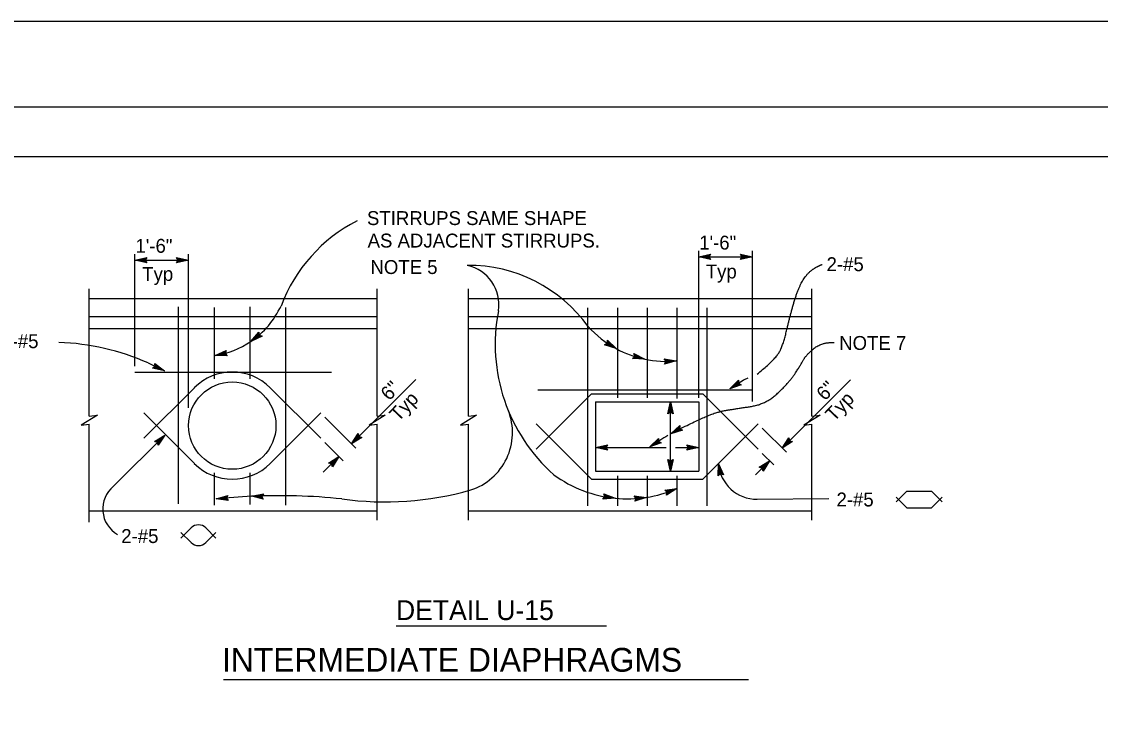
# Model space of a CAD drawing. Extents: x -894 to 866, y -472 to 714.
# Drawn here: x -184 to 359, y 362 to 714 of the extents above; entities that cross this region are included whole.
import ezdxf

# ---------------------------------------------------------------- set-up
doc = ezdxf.new("R2010")
doc.units = 0
for name, color, linetype in [('56 Stage 3 Anno', 7, 'Continuous'), ('57 Undefined', 7, 'Continuous'), ('60 Nongeo Data', 7, 'Continuous'), ('border_PLOTTING-ELEMENTS', 7, 'Continuous'), ('border_rw_22x34_Cut_Lines', 7, 'Continuous'), ('border_SHEET', 7, 'Continuous')]:
    doc.layers.add(name, color=color, linetype=linetype)

msp = doc.modelspace()

# ---------------------------------------------------------------- linework, layer by layer
at = {"layer": '56 Stage 3 Anno'}
for p, q in [((156.82, 523.99), (156.82, 597.98)), ((183.82, 522.13), (183.82, 597.98)), ((-127.18, 539.99), (-127.18, 596.37)), ((-127.18, 593.37), (-121.18, 594.7)), ((-127.18, 593.37), (-100.18, 593.37)), ((-121.18, 592.03), (-127.18, 593.37)), ((-127.18, 593.37), (-127.18, 593.37)), ((-121.39, 592.39), (-125.8, 593.37)), ((-125.78, 593.38), (-121.41, 594.34)), ((-124.41, 593.37), (-121.59, 594)), ((-121.63, 592.75), (-124.41, 593.37)), ((-123.03, 593.37), (-121.82, 593.64)), ((-121.8, 593.09), (-123.03, 593.37)), ((-121.18, 594.7), (-121.98, 593.37)), ((-121.98, 593.37), (-121.18, 592.03)), ((-121.18, 594.7), (-121.18, 594.7)), ((-105.38, 593.37), (-106.18, 594.71)), ((-106.18, 594.71), (-106.18, 594.71)), ((-106.18, 594.71), (-100.18, 593.37)), ((-100.18, 593.37), (-106.18, 592.04)), ((-106.18, 592.04), (-105.38, 593.37)), ((-105.96, 594.36), (-101.56, 593.37)), ((-101.57, 593.37), (-105.94, 592.4)), ((-102.94, 593.37), (-105.76, 592.75)), ((-105.73, 594), (-102.94, 593.37)), ((-105.55, 593.65), (-104.32, 593.38)), ((-104.32, 593.38), (-105.53, 593.11)), ((-100.18, 518.99), (-100.18, 596.37)), ((-100.18, 593.37), (-100.18, 593.37)), ((156.82, 594.98), (162.82, 596.31)), ((156.82, 594.98), (183.82, 594.98)), ((162.82, 593.64), (156.82, 594.98)), ((156.82, 594.98), (156.82, 594.98)), ((162.61, 593.99), (158.2, 594.98)), ((158.21, 594.98), (162.59, 595.95)), ((159.59, 594.98), (162.41, 595.6)), ((162.37, 594.35), (159.59, 594.98)), ((160.97, 594.97), (162.18, 595.24)), ((162.2, 594.7), (160.97, 594.97)), ((162.82, 596.31), (162.02, 594.98)), ((162.02, 594.98), (162.82, 593.64)), ((162.82, 596.31), (162.82, 596.31)), ((162.82, 593.64), (162.82, 593.64)), ((178.62, 594.98), (177.82, 596.32)), ((177.82, 596.32), (177.82, 596.32)), ((177.82, 596.32), (183.82, 594.98)), ((183.82, 594.98), (177.82, 593.65)), ((177.82, 593.65), (178.62, 594.98)), ((177.82, 593.65), (177.82, 593.65)), ((178.04, 595.96), (182.44, 594.98)), ((182.43, 594.97), (178.06, 594.01)), ((181.06, 594.98), (178.24, 594.35)), ((178.27, 595.6), (181.06, 594.98)), ((178.45, 595.25), (179.68, 594.98)), ((179.68, 594.98), (178.47, 594.71)), ((183.82, 594.98), (183.82, 594.98)), ((-121.18, 592.03), (-121.18, 592.03)), ((-106.18, 592.04), (-106.18, 592.04)), ((-68.76, 552.44), (-64.8, 557.14)), ((-63.18, 555.01), (-68.76, 552.44)), ((-67.66, 553.29), (-64.76, 556.71)), ((-63.56, 555.16), (-67.66, 553.28)), ((-66.56, 554.11), (-64.69, 556.32)), ((-63.97, 555.31), (-66.56, 554.11)), ((-65.46, 554.95), (-64.66, 555.9)), ((-64.32, 555.48), (-65.46, 554.95)), ((-64.8, 557.14), (-64.8, 557.14)), ((-64.8, 557.14), (-64.62, 555.59)), ((-64.62, 555.59), (-63.18, 555.01)), ((-63.18, 555.01), (-63.18, 555.01)), ((-68.76, 552.44), (-68.76, 552.44)), ((109.43, 550.77), (110.81, 551.48)), ((115.24, 548.77), (109.43, 550.77)), ((109.43, 550.77), (109.43, 550.77)), ((114.05, 549.49), (109.82, 550.95)), ((112.89, 550.21), (110.15, 551.16)), ((111.71, 550.94), (110.54, 551.34)), ((110.8, 551.81), (111.71, 550.94)), ((110.81, 551.48), (110.82, 553.04)), ((110.82, 553.04), (110.82, 553.04)), ((110.82, 553.04), (115.24, 548.77)), ((110.82, 552.63), (114.06, 549.49)), ((110.83, 552.2), (112.89, 550.21)), ((-86.84, 545.26), (-81.25, 547.81)), ((-80.69, 545.2), (-86.84, 545.26)), ((-86.84, 545.26), (-86.84, 545.26)), ((-80.98, 545.5), (-85.49, 545.55)), ((-85.48, 545.55), (-81.4, 547.41)), ((-84.14, 545.83), (-81.5, 547.03)), ((-81.28, 545.8), (-84.14, 545.83)), ((-82.78, 546.12), (-81.66, 546.63)), ((-81.52, 546.11), (-82.78, 546.12)), ((-81.25, 547.81), (-81.75, 546.34)), ((-81.75, 546.34), (-80.69, 545.2)), ((-81.25, 547.81), (-81.25, 547.81)), ((-80.69, 545.2), (-80.69, 545.2)), ((115.24, 548.77), (115.24, 548.77)), ((123.45, 543.75), (124.56, 544.83)), ((129.59, 543.49), (123.45, 543.75)), ((123.45, 543.75), (123.45, 543.75)), ((128.24, 543.85), (123.77, 544.03)), ((126.92, 544.2), (124.03, 544.32)), ((124.56, 544.83), (124.13, 546.33)), ((124.13, 546.33), (124.13, 546.33)), ((124.13, 546.33), (129.59, 543.49)), ((124.25, 545.93), (128.26, 543.85)), ((125.58, 544.56), (124.35, 544.61)), ((124.39, 545.52), (126.92, 544.2)), ((124.47, 545.14), (125.58, 544.56)), ((129.59, 543.49), (129.59, 543.49)), ((140.33, 542.38), (139.47, 543.68)), ((139.47, 543.68), (139.47, 543.68)), ((139.47, 543.68), (145.52, 542.6)), ((-120.6, 541.54), (-112.36, 537.55)), ((-118.34, 538.97), (-117.04, 539.82)), ((-112.36, 537.55), (-118.34, 538.97)), ((-118.34, 538.97), (-118.34, 538.97)), ((-113.61, 538.15), (-117.97, 539.19)), ((-114.85, 538.76), (-117.66, 539.42)), ((-116.09, 539.36), (-117.29, 539.65)), ((-117.04, 539.82), (-117.18, 541.37)), ((-117.18, 541.37), (-117.18, 541.37)), ((-117.18, 541.37), (-112.36, 537.55)), ((-117.14, 540.96), (-113.6, 538.15)), ((-117.08, 540.53), (-114.85, 538.76)), ((-117.08, 540.14), (-116.09, 539.36)), ((145.52, 542.6), (139.58, 541.01)), ((139.58, 541.01), (140.33, 542.38)), ((139.58, 541.01), (139.58, 541.01)), ((139.7, 543.34), (144.14, 542.54)), ((144.13, 542.54), (139.8, 541.38)), ((139.95, 542.99), (142.76, 542.49)), ((142.76, 542.49), (139.96, 541.74)), ((140.14, 542.65), (141.38, 542.43)), ((141.38, 542.43), (140.18, 542.11)), ((145.52, 542.6), (145.52, 542.6)), ((-112.36, 537.55), (-112.36, 537.55)), ((-18.06, 500.78), (14.35, 533.2)), ((172.45, 528.5), (176.81, 532.83)), ((179.14, 532.73), (172.45, 528.5)), ((176.81, 532.83), (176.81, 532.83)), ((176.81, 532.83), (176.85, 531.28)), ((198.88, 498.66), (233.25, 533.02)), ((178.24, 530.57), (172.45, 528.5)), ((172.45, 528.5), (172.45, 528.5)), ((177.87, 530.76), (173.62, 529.24)), ((173.63, 529.25), (176.81, 532.4)), ((174.79, 529.98), (176.84, 532.01)), ((177.48, 530.94), (174.79, 529.98)), ((175.96, 530.71), (176.84, 531.59)), ((177.14, 531.14), (175.96, 530.71)), ((176.85, 531.28), (178.24, 530.57)), ((178.24, 530.57), (178.24, 530.57)), ((141.19, 515.99), (142.53, 521.99)), ((142.53, 486.99), (142.53, 521.99)), ((142.53, 521.99), (142.53, 521.99)), ((142.53, 521.99), (143.86, 515.99)), ((142.53, 516.79), (141.19, 515.99)), ((141.55, 516.2), (142.53, 520.61)), ((141.91, 516.44), (142.53, 519.22)), ((142.26, 516.61), (142.53, 517.84)), ((142.53, 519.22), (143.16, 516.4)), ((142.53, 517.84), (142.8, 516.63)), ((143.86, 515.99), (142.53, 516.79)), ((142.54, 520.59), (143.5, 516.22)), ((-31.51, 514.23), (-15.94, 498.66)), ((141.19, 515.99), (141.19, 515.99)), ((143.86, 515.99), (143.86, 515.99)), ((-18.06, 500.78), (-14.76, 505.97)), ((-17.08, 501.77), (-14.67, 505.55)), ((-14.76, 505.97), (-14.76, 505.97)), ((-14.76, 505.97), (-14.39, 504.46)), ((142.71, 505.89), (147.23, 510.06)), ((148.57, 507.75), (142.71, 505.89)), ((142.71, 505.89), (142.71, 505.89)), ((148.2, 507.95), (143.9, 506.59)), ((143.91, 506.6), (147.2, 509.63)), ((145.1, 507.28), (147.22, 509.24)), ((147.82, 508.15), (145.1, 507.28)), ((146.29, 507.98), (147.2, 508.81)), ((147.49, 508.36), (146.29, 507.98)), ((147.23, 510.06), (147.2, 508.51)), ((147.2, 508.51), (148.57, 507.75)), ((147.23, 510.06), (147.23, 510.06)), ((148.57, 507.75), (148.57, 507.75)), ((188.81, 508.73), (201, 496.53)), ((-138.02, 479.46), (-112.09, 505.25)), ((-117.29, 501.97), (-112.09, 505.25)), ((-115.78, 501.58), (-117.29, 501.97)), ((-117.29, 501.97), (-117.29, 501.97)), ((-116.89, 501.87), (-113.07, 504.28)), ((-116.47, 501.78), (-114.06, 503.3)), ((-116.1, 501.66), (-115.04, 502.33)), ((-115.41, 500.08), (-115.78, 501.58)), ((-115.04, 502.33), (-115.7, 501.29)), ((-114.06, 503.3), (-115.62, 500.87)), ((-113.08, 504.27), (-115.5, 500.5)), ((-112.09, 505.25), (-115.41, 500.08)), ((-115.41, 500.08), (-115.41, 500.08)), ((-112.09, 505.25), (-112.09, 505.25)), ((-31.51, 501.5), (-22.3, 492.3)), ((-12.87, 504.08), (-18.06, 500.78)), ((-18.06, 500.78), (-18.06, 500.78)), ((-13.28, 504.18), (-17.09, 501.76)), ((-16.11, 502.74), (-14.55, 505.18)), ((-13.7, 504.27), (-16.11, 502.74)), ((-15.13, 503.71), (-14.46, 504.76)), ((-14.07, 504.39), (-15.13, 503.71)), ((-14.39, 504.46), (-12.87, 504.08)), ((-12.87, 504.08), (-12.87, 504.08)), ((104.82, 498.94), (110.82, 500.27)), ((110.82, 500.27), (110.02, 498.94)), ((110.82, 500.27), (110.82, 500.27)), ((132.15, 499.29), (136.55, 503.58)), ((137.25, 502.46), (132.15, 499.29)), ((137.96, 501.32), (132.15, 499.29)), ((137.58, 501.5), (133.32, 500.02)), ((133.33, 500.03), (136.54, 503.16)), ((134.5, 500.75), (136.57, 502.77)), ((137.2, 501.69), (134.5, 500.75)), ((135.67, 501.47), (136.56, 502.34)), ((136.86, 501.89), (135.67, 501.47)), ((136.55, 503.58), (136.55, 503.58)), ((136.55, 503.58), (136.57, 502.03)), ((136.57, 502.03), (137.96, 501.32)), ((137.96, 501.32), (137.96, 501.32)), ((151.62, 498.94), (150.82, 500.28)), ((150.82, 500.28), (150.82, 500.28)), ((150.82, 500.28), (156.82, 498.94)), ((198.88, 498.66), (202.18, 503.84)), ((204.07, 501.95), (198.88, 498.66)), ((199.86, 499.64), (202.27, 503.42)), ((203.67, 502.05), (199.86, 499.63)), ((200.84, 500.61), (202.39, 503.05)), ((203.25, 502.14), (200.84, 500.61)), ((201.81, 501.58), (202.48, 502.63)), ((202.88, 502.26), (201.81, 501.58)), ((202.18, 503.84), (202.18, 503.84)), ((202.18, 503.84), (202.56, 502.33)), ((202.56, 502.33), (204.07, 501.95)), ((204.07, 501.95), (204.07, 501.95)), ((110.82, 497.6), (104.82, 498.94)), ((104.82, 498.94), (104.82, 498.94)), ((104.82, 498.94), (140.49, 498.94)), ((110.61, 497.95), (106.2, 498.94)), ((106.21, 498.94), (110.59, 499.91)), ((107.59, 498.94), (110.41, 499.56)), ((110.37, 498.31), (107.59, 498.94)), ((108.97, 498.93), (110.18, 499.2)), ((110.2, 498.66), (108.97, 498.93)), ((110.02, 498.94), (110.82, 497.6)), ((110.82, 497.6), (110.82, 497.6)), ((132.15, 499.29), (132.15, 499.29)), ((145.05, 498.94), (156.82, 498.94)), ((156.82, 498.94), (150.82, 497.61)), ((150.82, 497.61), (151.62, 498.94)), ((150.82, 497.61), (150.82, 497.61)), ((151.04, 499.92), (155.44, 498.94)), ((155.43, 498.93), (151.06, 497.97)), ((154.06, 498.94), (151.24, 498.31)), ((151.27, 499.56), (154.06, 498.94)), ((151.45, 499.22), (152.68, 498.94)), ((152.68, 498.94), (151.47, 498.67)), ((156.82, 498.94), (156.82, 498.94)), ((188.81, 496), (194.64, 490.17)), ((198.88, 498.66), (198.88, 498.66)), ((-32.29, 486.55), (-24.43, 494.42)), ((-29.62, 491.12), (-24.43, 494.42)), ((-28.1, 490.74), (-29.62, 491.12)), ((-29.62, 491.12), (-29.62, 491.12)), ((-29.21, 491.03), (-25.4, 493.44)), ((-28.79, 490.94), (-26.38, 492.47)), ((-28.42, 490.82), (-27.36, 491.49)), ((-27.73, 489.24), (-28.1, 490.74)), ((-27.36, 491.49), (-28.02, 490.45)), ((-26.38, 492.47), (-27.94, 490.03)), ((-25.41, 493.43), (-27.82, 489.66)), ((-24.43, 494.42), (-27.73, 489.24)), ((-27.73, 489.24), (-27.73, 489.24)), ((-24.43, 494.42), (-24.43, 494.42)), ((142.53, 486.99), (141.2, 492.99)), ((141.2, 492.99), (141.2, 492.99)), ((141.2, 492.99), (142.53, 492.19)), ((142.53, 488.38), (141.56, 492.75)), ((142.54, 489.75), (141.91, 492.57)), ((142.54, 491.13), (142.27, 492.34)), ((142.53, 492.19), (143.87, 492.99)), ((143.87, 492.99), (142.53, 486.99)), ((143.52, 492.77), (142.53, 488.37)), ((143.16, 492.54), (142.54, 489.75)), ((142.81, 492.36), (142.54, 491.13)), ((143.87, 492.99), (143.87, 492.99)), ((166.67, 484.61), (166.73, 490.75)), ((166.73, 490.75), (166.73, 490.75)), ((166.73, 490.75), (169.28, 485.16)), ((166.97, 484.89), (167.02, 489.4)), ((167.02, 489.39), (168.88, 485.32)), ((185.48, 485.25), (192.52, 492.29)), ((187.33, 489), (192.52, 492.29)), ((187.73, 488.9), (191.54, 491.32)), ((188.15, 488.81), (190.56, 490.34)), ((188.52, 488.69), (189.58, 489.36)), ((189.58, 489.36), (188.92, 488.32)), ((190.56, 490.34), (189.01, 487.9)), ((191.54, 491.31), (189.13, 487.53)), ((192.52, 492.29), (189.22, 487.11)), ((192.52, 492.29), (192.52, 492.29)), ((142.53, 486.99), (142.53, 486.99)), ((167.81, 485.67), (166.67, 484.61)), ((166.67, 484.61), (166.67, 484.61)), ((167.27, 485.2), (167.3, 488.05)), ((167.3, 488.05), (168.5, 485.42)), ((167.58, 485.44), (167.59, 486.7)), ((167.59, 486.7), (168.1, 485.57)), ((169.28, 485.16), (167.81, 485.67)), ((169.28, 485.16), (169.28, 485.16)), ((188.84, 488.61), (187.33, 489)), ((187.33, 489), (187.33, 489)), ((189.22, 487.11), (188.84, 488.61)), ((189.22, 487.11), (189.22, 487.11)), ((139.7, 477.43), (145.79, 478.27)), ((145.79, 478.27), (140.63, 474.92)), ((145.79, 478.27), (145.79, 478.27)), ((-86.31, 473.08), (-80.42, 474.84)), ((-86.31, 473.08), (-80.42, 474.84)), ((-80.22, 472.18), (-86.31, 473.08)), ((-86.31, 473.08), (-86.31, 473.08)), ((-80.22, 472.18), (-86.31, 473.08)), ((-86.31, 473.08), (-86.31, 473.08)), ((-80.47, 472.52), (-84.93, 473.18)), ((-80.47, 472.52), (-84.93, 473.18)), ((-84.92, 473.18), (-80.63, 474.47)), ((-84.92, 473.18), (-80.63, 474.47)), ((-83.55, 473.28), (-80.78, 474.11)), ((-83.55, 473.28), (-80.78, 474.11)), ((-80.73, 472.86), (-83.55, 473.28)), ((-80.73, 472.86), (-83.55, 473.28)), ((-82.17, 473.38), (-80.99, 473.73)), ((-82.17, 473.38), (-80.99, 473.73)), ((-80.93, 473.19), (-82.17, 473.38)), ((-80.93, 473.19), (-82.17, 473.38)), ((-80.42, 474.84), (-81.12, 473.46)), ((-80.42, 474.84), (-81.12, 473.46)), ((-81.12, 473.46), (-80.22, 472.18)), ((-81.12, 473.46), (-80.22, 472.18)), ((-80.42, 474.84), (-80.42, 474.84)), ((-80.42, 474.84), (-80.42, 474.84)), ((-68.51, 474.39), (-62.5, 475.67)), ((-62.52, 473), (-68.51, 474.39)), ((-68.51, 474.39), (-68.51, 474.39)), ((-62.73, 473.36), (-67.13, 474.38)), ((-67.11, 474.38), (-62.73, 475.31)), ((-65.74, 474.36), (-62.91, 474.97)), ((-62.96, 473.72), (-65.74, 474.36)), ((-64.36, 474.35), (-63.15, 474.61)), ((-63.13, 474.07), (-64.36, 474.35)), ((-62.5, 475.67), (-63.31, 474.35)), ((-63.31, 474.35), (-62.52, 473)), ((-62.52, 473), (-62.52, 473)), ((-62.5, 475.67), (-62.5, 475.67)), ((108.59, 472.99), (109.59, 474.18)), ((114.73, 473.4), (108.59, 472.99)), ((108.59, 472.99), (108.59, 472.99)), ((113.35, 473.61), (108.88, 473.31)), ((109.59, 474.18), (109, 475.63)), ((109, 475.63), (109, 475.63)), ((109, 475.63), (114.73, 473.4)), ((111.99, 473.82), (109.11, 473.62)), ((109.16, 475.24), (113.36, 473.61)), ((109.33, 474.85), (111.99, 473.82)), ((110.63, 474.03), (109.39, 473.94)), ((109.46, 474.48), (110.63, 474.03)), ((114.73, 473.4), (114.73, 473.4)), ((125.22, 473.31), (124.29, 474.56)), ((124.29, 474.56), (124.29, 474.56)), ((124.29, 474.56), (130.4, 473.83)), ((124.54, 474.23), (129.02, 473.69)), ((130.4, 473.83), (124.56, 471.9)), ((124.56, 471.9), (125.22, 473.31)), ((129.01, 473.68), (124.76, 472.28)), ((124.81, 473.89), (127.65, 473.55)), ((127.65, 473.55), (124.9, 472.65)), ((125.02, 473.56), (126.27, 473.41)), ((126.27, 473.41), (125.1, 473.03)), ((130.4, 473.83), (130.4, 473.83)), ((140.91, 476.45), (139.7, 477.43)), ((139.7, 477.43), (139.7, 477.43)), ((140.02, 477.17), (144.49, 477.78)), ((140.37, 476.91), (143.2, 477.3)), ((140.63, 474.92), (140.91, 476.45)), ((140.63, 474.92), (140.63, 474.92)), ((140.65, 476.65), (141.9, 476.82)), ((144.48, 477.78), (140.72, 475.34)), ((143.2, 477.3), (140.77, 475.73)), ((141.9, 476.82), (140.86, 476.15)), ((186.23, 472.94), (222.35, 473.35)), ((-80.22, 472.18), (-80.22, 472.18)), ((-80.22, 472.18), (-80.22, 472.18)), ((124.56, 471.9), (124.56, 471.9))]:
    msp.add_line(p, q, dxfattribs=at)
for centre, radius, start, end in [((20.74, 542.35), 79.41, 116.9919, 159.4258), ((40.98, 516.63), 74.09, 35.7394, 90.5732), ((35.92, 570.95), 20.24, 351.23, 77.6738), ((-93.77, 589.07), 44.35, 304.3234, 334.898), ((142.11, 550.95), 87.83, 168.8985, 228.4578), ((140.47, 595.24), 52.88, 221.9225, 241.5044), ((-169.9, 430.45), 121.54, 66.0701, 87.9407), ((-93.77, 589.07), 44.35, 278.9883, 304.3234), ((140.47, 595.24), 52.88, 241.5044, 258.1262), ((140.47, 595.24), 52.88, 258.1262, 275.4814), ((221.37, 447.65), 94.98, 114.7789, 116.396), ((32.58, 506.49), 30.42, 287.9829, 21.2732), ((188.73, 426.8), 91.51, 121.2413, 124.231), ((186.07, 492.34), 19.41, 184.6989, 270.4645), ((120.88, 535.71), 62.61, 233.7582, 264.3588), ((-128.51, 468), 14.89, 129.6701, 239.9548), ((120.88, 535.71), 62.61, 278.7415, 293.4411), ((-54.67, 165.13), 309.56, 92.5616, 95.8658), ((-54.67, 165.13), 309.56, 84.1342, 92.5616), ((-1.15, 629.29), 157.74, 262.0249, 285.8627), ((120.88, 535.71), 62.61, 264.3588, 278.7415)]:
    msp.add_arc(centre, radius, start, end, dxfattribs=at)
for points in [[(186.22, 535.89), (196.39, 544.08), (199.94, 552.79), (202.84, 565.38), (206.71, 578.61), (210.91, 586.04), (215.74, 589.91), (218.97, 591.2)], [(145.74, 507.61), (159.61, 514.39), (167.68, 517.29), (176.39, 518.58), (190.58, 520.84), (201.55, 530.85), (207.68, 539.56), (210.91, 545.69), (218.97, 552.15), (225.1, 551.83)]]:
    msp.add_open_spline(points, degree=2, dxfattribs=at)
at = {"layer": '57 Undefined'}
for p, q in [((256.2, 471.52), (261.64, 476.95)), ((256.2, 473.99), (261.64, 468.55)), ((261.64, 476.95), (274.04, 476.95)), ((274.04, 476.95), (279.47, 471.52)), ((274.04, 468.55), (279.47, 473.99)), ((261.64, 468.55), (274.04, 468.55)), ((-104.01, 453.34), (-98.89, 458.46)), ((-91.48, 458.46), (-86.36, 453.34)), ((-104.01, 456.17), (-98.88, 451.03)), ((-91.48, 451.04), (-86.36, 456.17)), ((4.39, 409.13), (110.37, 409.13)), ((-82.66, 382.06), (181.86, 382.06))]:
    msp.add_line(p, q, dxfattribs=at)
for start, end in [(45.0225, 134.9666), (225.2227, 314.9527)]:
    msp.add_arc((-95.19, 454.75), 5.24, start, end, dxfattribs=at)
at = {"layer": '60 Nongeo Data'}
for p, q in [((-150.18, 514.77), (-150.18, 578.83)), ((-5.18, 514.77), (-5.18, 578.83)), ((40.82, 514.77), (40.82, 578.83)), ((213.82, 514.77), (213.82, 578.83)), ((-150.18, 573.99), (-5.18, 573.99)), ((40.82, 573.99), (213.82, 573.99)), ((-105.18, 470.64), (-105.18, 569.79)), ((-87.18, 533.5), (-87.18, 569.44)), ((-69.18, 533.5), (-69.18, 569.79)), ((-51.18, 469.95), (-51.18, 569.44)), ((100.82, 569.32), (100.82, 469.63)), ((115.82, 569.32), (115.82, 523.99)), ((130.82, 569.32), (130.82, 523.99)), ((145.82, 569.32), (145.82, 523.73)), ((160.82, 569.32), (160.82, 469.63)), ((-150.18, 564.99), (-5.18, 564.99)), ((40.82, 564.99), (213.82, 564.99)), ((-150.18, 558.99), (-5.18, 558.99)), ((40.82, 558.99), (213.82, 558.99)), ((-127.18, 536.99), (-28.18, 536.99)), ((-122.72, 503.62), (-97.27, 529.08)), ((-59.08, 529.08), (-33.63, 503.62)), ((75.82, 527.99), (183.82, 527.99)), ((74.96, 498.12), (102.82, 525.99)), ((102.82, 525.99), (158.82, 525.99)), ((104.82, 521.99), (156.82, 521.99)), ((104.82, 521.99), (104.82, 486.99)), ((156.82, 521.99), (156.82, 486.99)), ((158.82, 525.99), (186.69, 498.12)), ((-122.72, 516.35), (-97.27, 490.89)), ((-59.08, 490.89), (-33.63, 516.35)), ((-150.18, 461.28), (-150.18, 510.68)), ((-5.18, 462.32), (-5.18, 510.68)), ((40.82, 462.32), (40.82, 510.68)), ((74.96, 510.85), (102.82, 482.99)), ((158.82, 482.99), (186.69, 510.85)), ((213.82, 462.32), (213.82, 510.68)), ((-87.18, 469.95), (-87.18, 486.17)), ((-69.18, 470.29), (-69.18, 486.17)), ((104.82, 486.99), (156.82, 486.99)), ((115.82, 484.65), (115.82, 469.63)), ((130.82, 484.65), (130.82, 469.63)), ((145.82, 484.65), (145.82, 469.63)), ((102.82, 482.99), (158.82, 482.99)), ((-150.18, 466.99), (-5.18, 466.99)), ((40.82, 466.99), (213.82, 466.99))]:
    msp.add_line(p, q, dxfattribs=at)
for points in [[(-150.18, 514.77), (-146.08, 515.29), (-154.27, 510.17), (-150.18, 510.68)], [(-5.18, 514.77), (-1.08, 515.29), (-9.27, 510.17), (-5.18, 510.68)], [(40.82, 514.77), (44.92, 515.29), (36.73, 510.17), (40.82, 510.68)], [(213.82, 514.77), (217.92, 515.29), (209.73, 510.17), (213.82, 510.68)]]:
    msp.add_lwpolyline(points, dxfattribs=at)
msp.add_circle((-78.18, 509.99), 22, dxfattribs=at)
for start, end in [(45, 135), (225, 315)]:
    msp.add_arc((-78.18, 509.99), 27, start, end, dxfattribs=at)
at = {"layer": 'border_PLOTTING-ELEMENTS'}
for points in [[(-894.04, -472.44), (865.96, -472.44), (865.96, 713.56), (-894.04, 713.56)], [(-864.04, 670.56), (835.96, 670.56), (835.96, -429.44), (-864.04, -429.44)]]:
    msp.add_lwpolyline(points, close=True, dxfattribs=at)
at = {"layer": 'border_rw_22x34_Cut_Lines'}
msp.add_lwpolyline([(-864.04, 670.56), (835.96, 670.56), (835.96, -429.44), (-864.04, -429.44)], close=True, dxfattribs=at)
at = {"layer": 'border_SHEET'}
msp.add_line((-814.04, 645.56), (810.96, 645.56), dxfattribs=at)

# ---------------------------------------------------------------- texts
at = {"layer": '57 Undefined'}
for s, height, p in [('STIRRUPS SAME SHAPE', 7, (-10.3, 611.04)), ('1\'-6"', 7, (-126.94, 597.08)), ('AS ADJACENT STIRRUPS.', 7, (-9.98, 599.72)), ('1\'-6"', 7, (157.06, 598.69)), ('NOTE 5', 7, (-8.55, 586.38)), ('2-#5', 7, (221.2, 587.81)), ('Typ', 7, (-123.52, 582.9)), ('Typ', 7, (160.36, 584.15)), ('2-#5', 7, (-194.51, 549.02)), ('NOTE 7', 7, (227.56, 548.13)), ('2-#5', 7, (226.2, 469.27)), ('2-#5', 7, (-134.09, 450.84)), ('DETAIL U-15', 10, (4.32, 412.02)), ('INTERMEDIATE DIAPHRAGMS', 12, (-83.37, 385.99))]:
    msp.add_text(s, height=height, dxfattribs=at).set_placement(p)
for s, p in [('6"', (0.96, 522.17)), ('6"', (220.46, 522.15)), ('Typ', (5.46, 511.64)), ('Typ', (224.96, 511.62))]:
    msp.add_text(s, height=7, rotation=46.6161, dxfattribs=at).set_placement(p)

doc.saveas('drawing.dxf')
